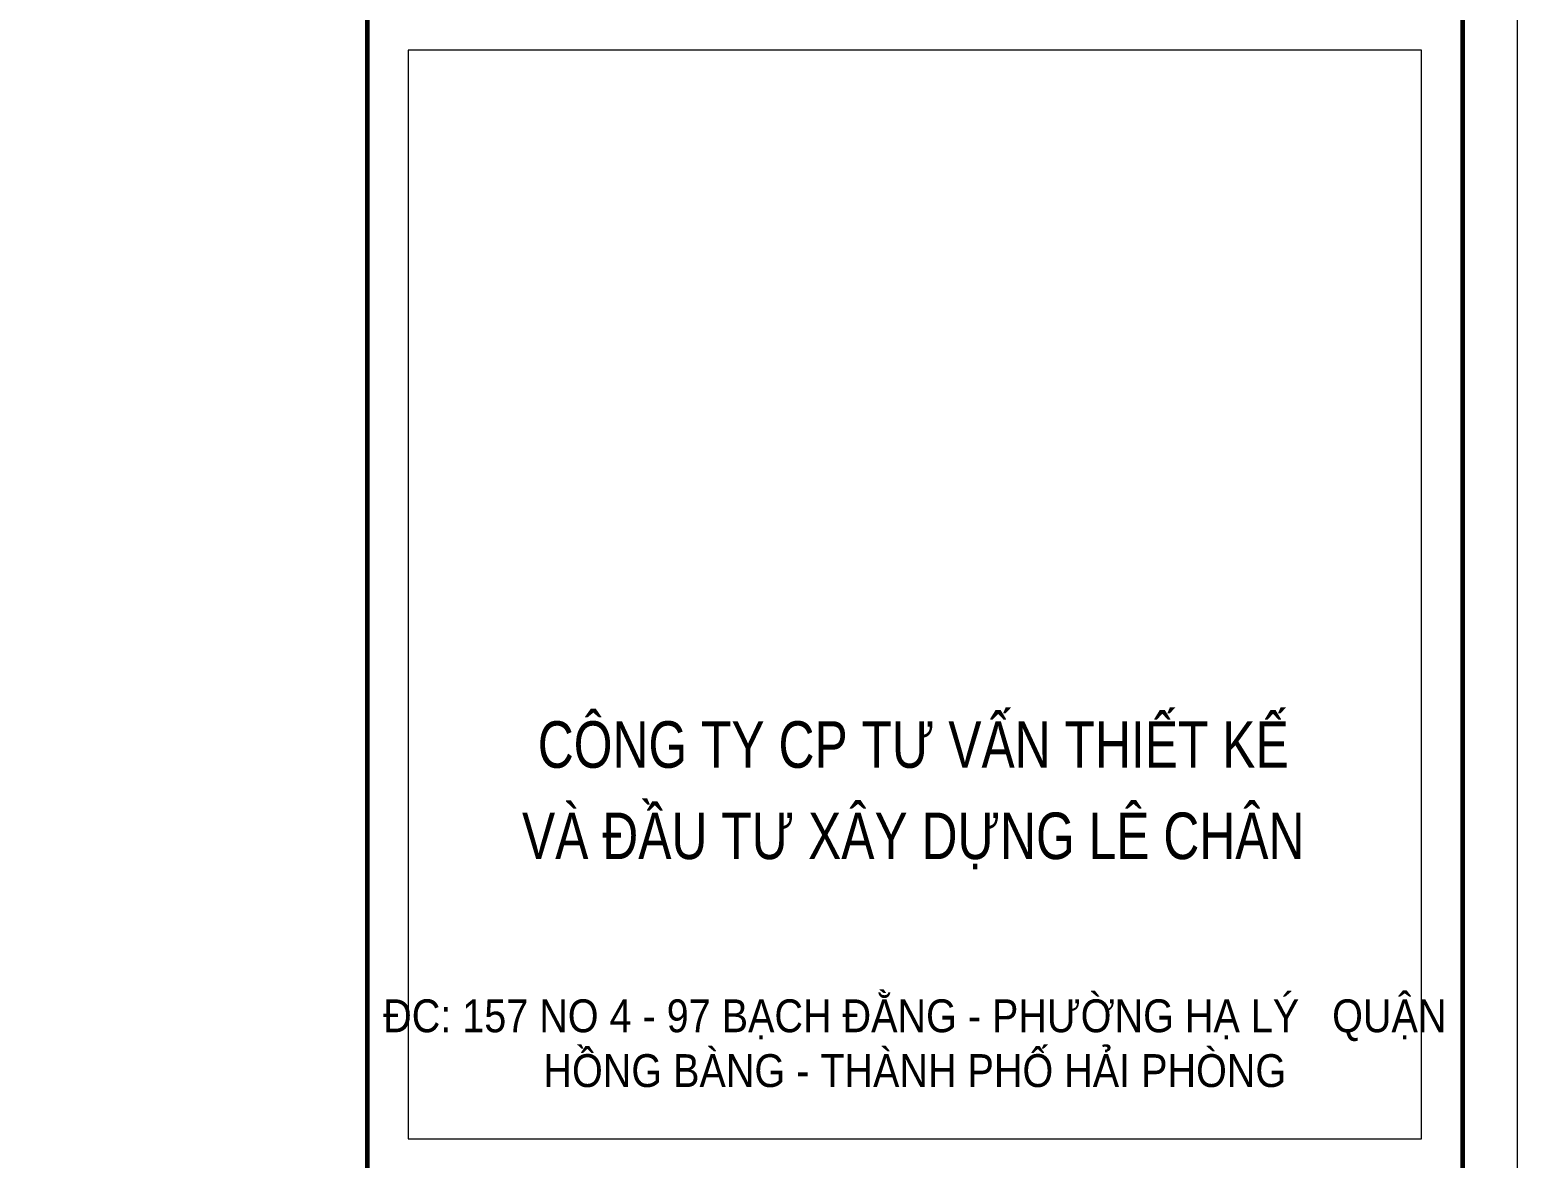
# Model space of a CAD drawing. Header units: millimetres. Extents: x 108335 to 288936, y -578047 to -548347.
# Drawn here: x 235277 to 238536, y -555747 to -553275 of the extents above; entities that cross this region are included whole.
import ezdxf
from ezdxf.enums import TextEntityAlignment as Align

# ---------------------------------------------------------------- set-up
doc = ezdxf.new("R2010")
doc.units = ezdxf.units.MM
doc.header["$MEASUREMENT"] = 0
doc.layers.get('Defpoints').update_dxf_attribs({"color": 1})
doc.layers.add('Khungten_LCDI', color=7, linetype='Continuous')
doc.layers.add('LC Net thay', color=7, linetype='Continuous', lineweight=25)
doc.layers.add('LC Text1', color=3, linetype='Continuous', lineweight=20)
doc.styles.add('Khungten', font='VHAVAN.TTF', dxfattribs={"width": 0.9, "height": 5000})
doc.styles.add('Title', font='VHBLACK.TTF', dxfattribs={"width": 0.8})

# ---------------------------------------------------------------- blocks, each defined once
blk = doc.blocks.new('Nha o can bo nhan vien Trung doan')
at = {"layer": 'Defpoints', "lineweight": 0}
blk.add_lwpolyline([(-1200.00012343745, -14850.00004839799), (-1200.00012343745, 14849.99995158711), (40799.99878725787, 14849.99995158711), (40799.99878725787, -14850.00004839799)], close=True, dxfattribs=at)
at = {"layer": 'Khungten_LCDI', "color": 5, "lineweight": 60}
blk.add_line((36600.02561790129, 14649.99995158711), (36600.02561790129, -14650.00004839799), dxfattribs=at)
at = {"layer": 'Khungten_LCDI', "color": 5, "lineweight": 25}
blk.add_line((40599.99878731748, -14650.00004839799), (40599.99878731748, 14649.99995158711), dxfattribs=at)
at = {"layer": 'Khungten_LCDI', "color": 5, "lineweight": 60}
blk.add_lwpolyline([(-0.0001238546828972, -14650.00004839799), (-0.0001238546828972, 14649.99995158711), (40599.99878731748, 14649.99995158711), (40599.99878731748, -14650.00004839799)], close=True, dxfattribs=at)
at = {"layer": 'Khungten_LCDI', "color": 9, "lineweight": 15}
blk.add_lwpolyline([(36750.0248122253, 2587.221389470175), (40449.99959302326, 2587.221389470175), (40449.99959302326, 6561.543118124687), (36750.0248122253, 6561.543118124687)], close=True, dxfattribs=at)
at = {"color": 7, "style": 'Title', "width": 0.8}
for s, p in [('c«ng ty cp t\xad vÊn thiÕt kÕ', (38594.21898141881, 3941.873547541157)), ('vµ ®Çu t\xad x©y dùng lª ch©n', (38594.21898141881, 3608.58728955234))]:
    blk.add_text(s, height=169.9999955908556, dxfattribs=at).set_placement(p, align=Align.CENTER)
at = {"color": 7, "insert": (38600.01220262428, 3096.45683442288), "char_height": 120, "attachment_point": 2, "style": 'Khungten'}
blk.add_mtext_dynamic_manual_height_columns('®c: 157 no 4 - 97 b¹ch ®»ng - ph\xadêng h¹ lý   quËn hång bµng - thµnh phè h¶i phßng ', width=3886.568828173215, gutter_width=25, heights=[0], dxfattribs=at)
at = {"color": 7, "style": 'Khungten', "width": 0.8}
for tag, p in [('REVISION', (39498.75250059744, -10746.30400287262)), ('NGAYHT', (39546.07401225348, -11609.37096477947))]:
    blk.add_attdef(tag, text='', height=199.998925739526, dxfattribs=at).set_placement(p, align=Align.CENTER)
at = {"layer": 'LC Text1', "style": 'Title', "width": 1.485915225563214}
for tag, p, p2 in [('TENBANVE1', (36912.65752101321, -8885.760287350926), (40339.144821588, -8885.760287350926)), ('TENBANVE2', (36912.65752101321, -9562.465612738344), (40339.144821588, -9562.465612738344))]:
    blk.add_attdef(tag, text='', height=249.9999935159642, dxfattribs=at).set_placement(p, p2, align=Align.FIT)
at = {"layer": 'LC Text1', "style": 'Title', "width": 0.7}
blk.add_attdef('SOBANVE', text='', height=249.9999935159642, dxfattribs=at).set_placement((39561.98211139818, -13896.18076664111), align=Align.CENTER)

msp = doc.modelspace()

# ---------------------------------------------------------------- block references
at = {"layer": 'LC Net thay', "xscale": 0.6000000000000011, "yscale": 0.6000000000000011, "zscale": 0.6000000000000011}
msp.add_blockref('Nha o can bo nhan vien Trung doan', (214055.6990653429, -557257.19385869, 0.0007749805088951), dxfattribs=at)

doc.saveas('drawing.dxf')
